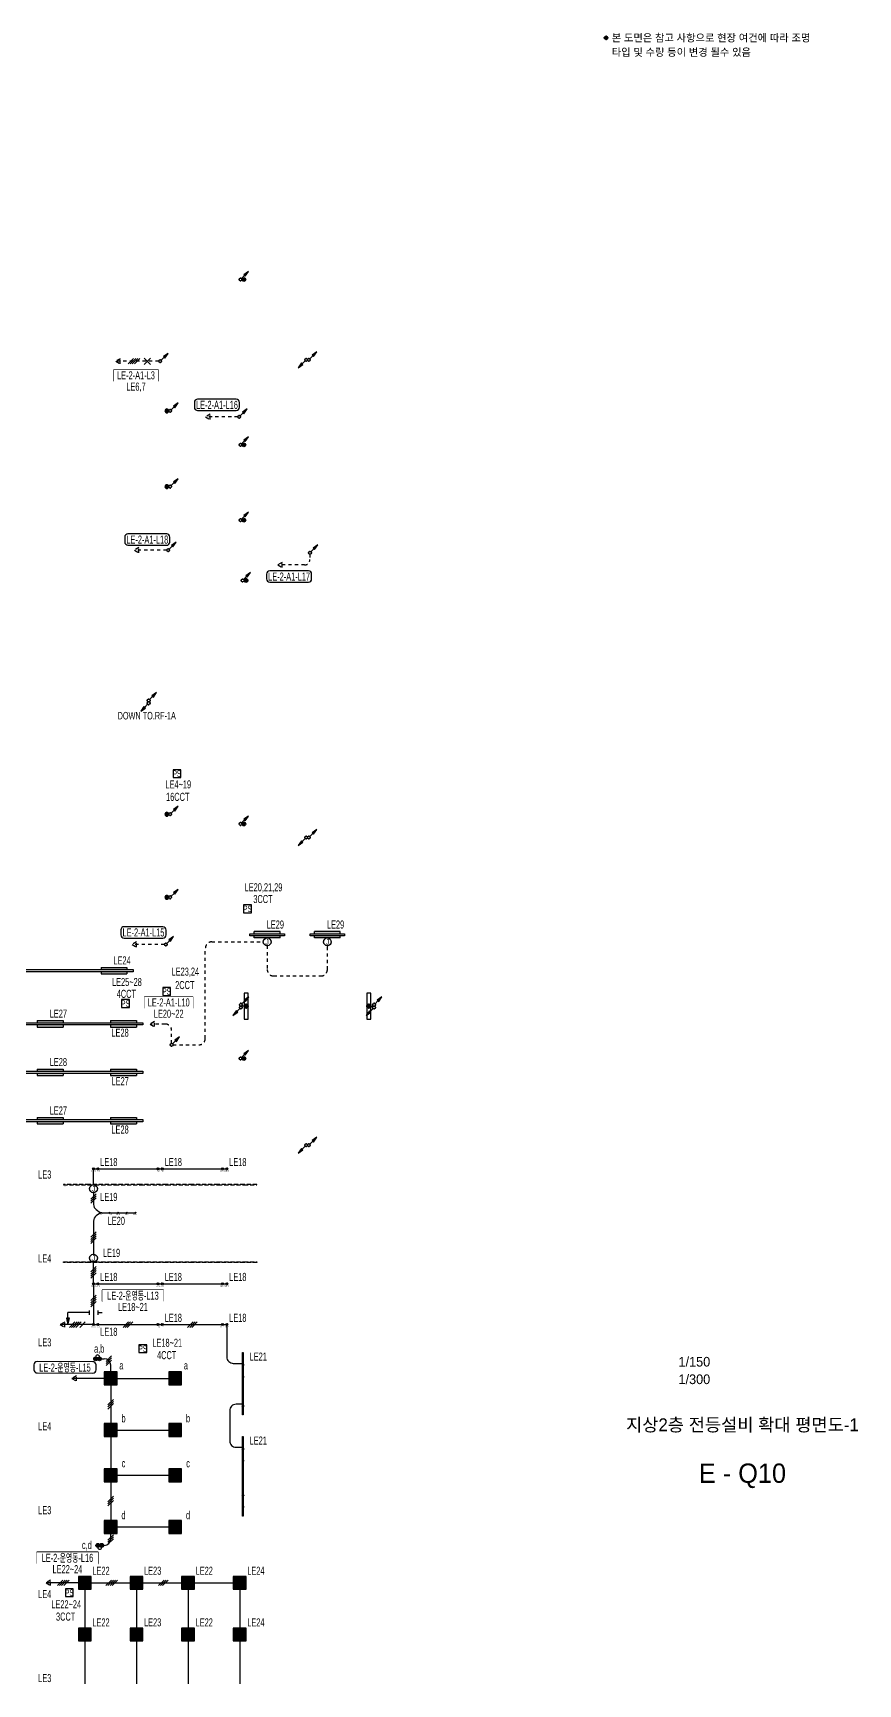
# Model space of a CAD drawing. Header units: millimetres. Extents: x 86947 to 500447, y -530175 to 1059536.
# Drawn here: x 335938 to 374299, y -170650 to -93932 of the extents above; entities that cross this region are included whole.
import ezdxf
from ezdxf.enums import TextEntityAlignment as Align

# ---------------------------------------------------------------- set-up
doc = ezdxf.new("R2010")
doc.units = ezdxf.units.MM
doc.header["$LTSCALE"] = 150
doc.set_wipeout_variables(frame=1)
doc.linetypes.add('D1', pattern=[3, 1, -1, 1])
doc.linetypes.add('DASHED2', pattern=[0.375, 0.25, -0.125])
for name, color, linetype in [('------01 Distribution Panel', 3, 'Continuous'), ('------03 Lighting Fixture', 3, 'Continuous'), ('------04 Lighting Switch', 2, 'Continuous'), ('------04 Number of Strands (가닥수)', 1, 'Continuous'), ('-----20 General Symbol', 3, 'Continuous'), ('-----21 Embeded Wire in Ceiling or Wall', 4, 'Continuous'), ('-----23 Concealed or Exposed Wire', 4, 'D1'), ('-----25 Emergency Lighting Embeded Wire in Ceiling or Wall', 1, 'Continuous'), ('-----28 Race Way', 1, 'Continuous'), ('-----29 Indicator', 1, 'Continuous'), ('-----30 Text', 2, 'Continuous'), ('-----41 Drawing Title', 2, 'Continuous'), ('-----42 Drawing Number', 2, 'Continuous'), ('-----43 Drawing Scale', 3, 'Continuous'), ('6', 6, 'Continuous'), ('I-C-LIGHT', 10, 'Continuous')]:
    doc.layers.add(name, color=color, linetype=linetype)
doc.styles.add('ELEC', font='')
doc.styles.get('ELEC').set_extended_font_data('Dotum')

# ---------------------------------------------------------------- blocks, each defined once
blk = doc.blocks.new('A$C0b6403cb')
at = {"layer": '-----30 Text'}
h = blk.add_hatch(color=256, dxfattribs=at)
edge = h.paths.add_edge_path()
edge.add_arc((-26637, -5011), 160, 0, 360)
h = blk.add_hatch(color=256, dxfattribs=at)
edge = h.paths.add_edge_path()
edge.add_arc((-26637, -5011), 160, 0, 360)
blk.add_circle((-26637, -5011), 160, dxfattribs=at)
blk.add_circle((-26637, -5011), 160, dxfattribs=at)
for p in [(-26796, -5011), (-26796, -5011), (-26637, -4851), (-26637, -4851), (-26637, -5171), (-26637, -5171), (-26477, -5011), (-26477, -5011)]:
    blk.add_point(p, dxfattribs=at)
at = {"layer": '-----30 Text', "style": 'ELEC'}
for s, p in [('본 도면은 참고 사항으로 현장 여건에 따라 조명', (-26101, -5011)), ('타입 및 수량 등이 변경 될수 있음', (-26101, -6345))]:
    blk.add_text(s, height=700, dxfattribs=at).set_placement(p, align=Align.MIDDLE_LEFT)
blk = doc.blocks.new('D12')
at = {"linetype": 'Continuous'}
blk.add_lwpolyline([(600, -90), (600, 90), (-600, 90), (-600, -90)], close=True, dxfattribs=at)
blk.add_circle((0, 0), 90, dxfattribs=at)
for p in [(-90, 0), (0, 90), (90, 0), (0, -90)]:
    blk.add_point(p)
blk = doc.blocks.new('E13')
at = {"layer": '------03 Lighting Fixture'}
blk.add_hatch(color=256, dxfattribs=at).paths.add_polyline_path([(-90, 180, 1), (90, 180, 1)])
for p, q in [((90, 0), (-90, 0)), ((0, 90), (0, 0))]:
    blk.add_line(p, q, dxfattribs=at)
blk.add_blockref('D12', (0, 180), dxfattribs=at)
blk = doc.blocks.new('*U15')
blk.add_lwpolyline([(150, 0), (-150, 0), (-150, -300), (150, -300)], close=True)
at = {"style": 'ELEC', "width": 0.6}
blk.add_text('PS', height=250, dxfattribs=at).set_placement((0, -150), align=Align.MIDDLE)
blk = doc.blocks.new('*U12')
h = blk.add_hatch(color=256)
edge = h.paths.add_edge_path()
edge.add_arc((0, -75), 75, 0, 360)
blk.add_circle((0, -75), 75)
blk = doc.blocks.new('*U13')
h = blk.add_hatch(color=256)
edge = h.paths.add_edge_path()
edge.add_arc((-75, -75), 75, 0, 360)
h = blk.add_hatch(color=256)
edge = h.paths.add_edge_path()
edge.add_arc((75, -75), 75, 0, 360)
for centre in [(-75, -75), (75, -75)]:
    blk.add_circle(centre, 75)
blk.add_arc((0, 0), 75, 0, 180)
blk.add_point((150, -75))
blk = doc.blocks.new('E17')
h = blk.add_hatch(color=256)
h.paths.add_polyline_path([(600, 100), (-600, 100), (-600, 0), (600, 0)])
h.paths.add_polyline_path([(600, -100), (-600, -100), (-600, -200), (600, -200)])
for p, q in [((-600, 100), (600, 100)), ((-600, 100), (-600, 0)), ((600, 100), (600, 0)), ((600, 100), (600, 0)), ((-600, -100), (-600, -200)), ((-600, -200), (600, -200)), ((600, -100), (600, -200))]:
    blk.add_line(p, q)
blk = doc.blocks.new('E21')
h = blk.add_hatch(color=256)
h.dxf.hatch_style = 1
h.paths.add_polyline_path([(-270, 270), (-270, -270), (270, -270), (270, 270)])
blk.add_lwpolyline([(-300, -300), (300, -300), (300, 300), (-300, 300)], close=True)
at = {"color": 1, "linetype": 'Continuous'}
blk.add_lwpolyline([(-270, -270), (270, -270), (270, 270), (-270, 270)], close=True, dxfattribs=at)
blk = doc.blocks.new('O01')
blk.add_hatch(color=256).paths.add_polyline_path([(-149, -218), (-218, -149), (-368, -368)])
blk.add_line((-46, -46), (-184, -184))
blk.add_lwpolyline([(-368, -368), (-149, -218), (-218, -149), (-368, -368)])
blk.add_circle((0, 0), 65)
for p in [(-65, 0), (-65, 0), (0, 65), (0, 65), (65, 0), (65, 0), (0, -65), (0, -65)]:
    blk.add_point(p)
blk = doc.blocks.new('O07')
blk.add_lwpolyline([(0, -100), (173, 0), (0, 100)], close=True)
blk = doc.blocks.new('O04')
blk.add_circle((0, 0), 150)
for p in [(-150, 0), (0, 150), (150, 0), (0, -150)]:
    blk.add_point(p)
at = {"style": 'ELEC'}
blk.add_text('J', height=214, dxfattribs=at).set_placement((0, 0), align=Align.MIDDLE)
blk = doc.blocks.new('*U47')
at = {"color": 0}
for p, q in [((-226, -106), (-14, 106)), ((-146, -106), (66, 106)), ((-66, -106), (146, 106)), ((14, -106), (226, 106))]:
    blk.add_line(p, q, dxfattribs=at)
blk = doc.blocks.new('*U46')
at = {"color": 0}
for p, q in [((-306, -106), (-94, 106)), ((-226, -106), (-14, 106)), ((-146, -106), (66, 106)), ((-66, -106), (146, 106)), ((94, -106), (306, 106))]:
    blk.add_line(p, q, dxfattribs=at)
blk = doc.blocks.new('*U44')
at = {"color": 0}
for p, q in [((-186, -106), (26, 106)), ((-106, -106), (106, 106)), ((-26, -106), (186, 106))]:
    blk.add_line(p, q, dxfattribs=at)
blk = doc.blocks.new('l-pen3')
at = {"layer": 'I-C-LIGHT', "color": 1}
for p, q in [((1500900, 242206), (1500897, 242206)), ((1500953, 242206), (1500903, 242206)), ((1500928, 242236), (1500928, 242234)), ((1500928, 242181), (1500928, 242231)), ((1500928, 242175), (1500928, 242178)), ((1500956, 242206), (1500958, 242206))]:
    blk.add_line(p, q, dxfattribs=at)
at = {"layer": 'I-C-LIGHT', "color": 6}
blk.add_circle((1500928, 242206), 17.5, dxfattribs=at)
at = {"layer": 'I-C-LIGHT', "color": 9}
for radius in [12.5, 12]:
    blk.add_circle((1500928, 242206), radius, dxfattribs=at)
at = {"layer": 'I-C-LIGHT', "color": 9, "insert": (1500928, 242128), "char_height": 60, "width": 294.84, "attachment_point": 5, "style": 'ELEC'}
blk.add_mtext('LP-4', dxfattribs=at)
blk = doc.blocks.new('LD-3')
at = {"layer": 'I-C-LIGHT', "color": 1}
for p, q in [((851536, 286856), (851443, 286950)), ((851536, 286950), (851443, 286856))]:
    blk.add_line(p, q, dxfattribs=at)
at = {"layer": 'I-C-LIGHT', "color": 5}
for radius in [46.2, 21.1, 15.8]:
    blk.add_circle((851490, 286903), radius, dxfattribs=at)
at = {"layer": 'I-C-LIGHT', "color": 251}
blk.add_circle((851490, 286903), 15, dxfattribs=at)
at = {"layer": 'I-C-LIGHT', "color": 9, "insert": (851490, 286799), "char_height": 60, "width": 195.11, "attachment_point": 5, "style": 'ELEC'}
blk.add_mtext('LD-3', dxfattribs=at)
blk = doc.blocks.new('A$Cd163eec7')
for p, q in [((150, 150), (-150, -150)), ((-150, 150), (150, -150))]:
    blk.add_line(p, q)

msp = doc.modelspace()

# ---------------------------------------------------------------- linework, layer by layer
at = {"layer": '------01 Distribution Panel', "color": 1, "elevation": 0}
for points in [[(339698, -110102), (341753, -110102), (341753, -109577), (339698, -109577)], [(341120, -139241), (343375, -139241), (343375, -138716), (341120, -138716)], [(339158, -152868), (342013, -152868), (342013, -152343), (339158, -152343)], [(336112, -165051), (338966, -165051), (338966, -164526), (336112, -164526)]]:
    msp.add_lwpolyline(points, close=True, dxfattribs=at)
at = {"layer": '-----21 Embeded Wire in Ceiling or Wall'}
for p, q in [((339120, -155540), (339250, -155540)), ((339550, -156150), (339550, -155840))]:
    msp.add_line(p, q, dxfattribs=at)
at = {"layer": '-----21 Embeded Wire in Ceiling or Wall', "elevation": 0}
for points in [[(338750, -147460), (338750, -146756)], [(338796, -146710), (338904, -146710)], [(338996, -146710), (341704, -146710)], [(341796, -146710), (341904, -146710)], [(341996, -146710), (344704, -146710)], [(344796, -146710), (344904, -146710)], [(339117, -148750), (339482, -148750)], [(339517, -148750), (339881, -148750)], [(339917, -148750), (340282, -148750)], [(340317, -148750), (340682, -148750)], [(338750, -152004), (338750, -151040)], [(338750, -152096), (338750, -153904)], [(338796, -152050), (338904, -152050)], [(338996, -152050), (341704, -152050)], [(341796, -152050), (341904, -152050)], [(341996, -152050), (344704, -152050)], [(344796, -152050), (344904, -152050)], [(338704, -153950), (337204, -153950)], [(338796, -153950), (338904, -153950)], [(338996, -153950), (341704, -153950)], [(341796, -153950), (341904, -153950)], [(341996, -153950), (344704, -153950)], [(344796, -153950), (344904, -153950)], [(339250, -156450), (337750, -156450)], [(339850, -156450), (342250, -156450)], [(339550, -156750), (339550, -158550)], [(339550, -159150), (339550, -160650)], [(339850, -158850), (342250, -158850)], [(339850, -160950), (342250, -160950)], [(339550, -161250), (339550, -163050)], [(339850, -163350), (342250, -163350)], [(338050, -165950), (336550, -165950)], [(338350, -166250), (338350, -168050)], [(338650, -165950), (340450, -165950)], [(340750, -166250), (340750, -168050)], [(341050, -165950), (342850, -165950)], [(343150, -166250), (343150, -168050)], [(343450, -165950), (345250, -165950)], [(345550, -166250), (345550, -168050)], [(338350, -168650), (338350, -170650)], [(340750, -168650), (340750, -170650)], [(343150, -168650), (343150, -170650)], [(345550, -168650), (345550, -170650)]]:
    msp.add_lwpolyline(points, dxfattribs=at)
for points in [[(338750, -147820), (338750, -148362, 0.245816), (338879, -148609), (339082, -148750), (338879, -148891, 0.245816), (338750, -149138), (338750, -150680)], [(344950, -153996), (344950, -155450, 0.414214), (345250, -155750), (345688, -155750)], [(345683, -157650), (345383, -157650, 0.414214), (345083, -157950), (345083, -159350, 0.414214), (345383, -159650), (345683, -159650)], [(339220, -164210), (339250, -164210, 0.414214), (339550, -163910), (339550, -163650)]]:
    msp.add_lwpolyline(points, format="xyb", dxfattribs=at)
at = {"layer": '-----21 Embeded Wire in Ceiling or Wall'}
msp.add_arc((339250, -155840), 300, 0, 90, dxfattribs=at)
at = {"layer": '-----23 Concealed or Exposed Wire', "elevation": 0}
for points in [[(341785, -109185), (339785, -109185)], [(345461, -111770), (343961, -111770)], [(342157, -117965), (340657, -117965)], [(342045, -136285), (340545, -136285)]]:
    msp.add_lwpolyline(points, dxfattribs=at)
for points in [[(348815, -118150), (348815, -118400, -0.414214), (348565, -118650), (347315, -118650)], [(342385, -140885), (342385, -140285, 0.414214), (342085, -139985), (341385, -139985)]]:
    msp.add_lwpolyline(points, format="xyb", dxfattribs=at)
at = {"layer": '-----23 Concealed or Exposed Wire'}
msp.add_lwpolyline([(346827, -136345), (346827, -137450, 0.414214), (347127, -137750), (349327, -137750, 0.414214), (349627, -137450), (349627, -136345)], format="xyb", dxfattribs=at)
at = {"layer": '-----28 Race Way', "elevation": 0}
for points in [[(346027, -135785), (347627, -135785), (347627, -135885), (346027, -135885)], [(348827, -135785), (350427, -135785), (350427, -135885), (348827, -135885)], [(340600, -137450), (340600, -137550), (278300, -137550), (278300, -137450)], [(341046, -139925), (341046, -140025), (277904, -140025), (277904, -139925)], [(341046, -142175), (341046, -142275), (277904, -142275), (277904, -142175)], [(341046, -144425), (341046, -144525), (277904, -144525), (277904, -144425)]]:
    msp.add_lwpolyline(points, close=True, dxfattribs=at)
at = {"layer": '-----29 Indicator'}
for p, q in [((337564, -153950), (337564, -153393)), ((338550, -153393), (337564, -153393)), ((338550, -153293), (338550, -153493))]:
    msp.add_line(p, q, dxfattribs=at)
at = {"layer": '-----29 Indicator', "color": 1}
for p, q in [((337639, -153650), (337489, -153650)), ((337489, -153650), (337564, -153950)), ((337564, -153950), (337639, -153650))]:
    msp.add_line(p, q, dxfattribs=at)
at = {"color": 1, "linetype": 'Continuous', "elevation": 0}
for points in [[(343441, -111321, 0.414214), (343591, -111471), (345391, -111476, 0.414214), (345541, -111326), (345541, -111101, 0.414214), (345391, -110951), (343591, -110946, 0.414214), (343441, -111096)], [(340203, -117581, 0.414214), (340353, -117731), (342153, -117736, 0.414214), (342303, -117586), (342303, -117361, 0.414214), (342153, -117211), (340353, -117206, 0.414214), (340203, -117356)], [(346795, -119297, 0.414214), (346945, -119447), (348745, -119452, 0.414214), (348895, -119302), (348895, -119077, 0.414214), (348745, -118927), (346945, -118922, 0.414214), (346795, -119072)], [(340025, -135836, 0.414214), (340175, -135986), (341975, -135991, 0.414214), (342125, -135841), (342125, -135616, 0.414214), (341975, -135466), (340175, -135461, 0.414214), (340025, -135611)], [(335975, -156046, 0.414214), (336125, -156196), (338725, -156201, 0.414214), (338875, -156051), (338875, -155826, 0.414214), (338725, -155676), (336125, -155671, 0.414214), (335975, -155821)]]:
    msp.add_lwpolyline(points, format="xyb", close=True, dxfattribs=at)
at = {"layer": 'I-C-LIGHT', "linetype": 'DASHED2', "ltscale": 5, "elevation": 0}
for points in [[(338552, -147440), (337352, -147440), (337352, -147460), (338552, -147460)], [(339752, -147440), (338552, -147440), (338552, -147460), (339752, -147460)], [(340952, -147440), (339752, -147440), (339752, -147460), (340952, -147460)], [(342152, -147440), (340952, -147440), (340952, -147460), (342152, -147460)], [(343352, -147440), (342152, -147440), (342152, -147460), (343352, -147460)], [(344552, -147440), (343352, -147440), (343352, -147460), (344552, -147460)], [(345752, -147440), (344552, -147440), (344552, -147460), (345752, -147460)], [(346352, -147440), (345752, -147440), (345752, -147460), (346352, -147460)], [(338552, -151060), (337352, -151060), (337352, -151040), (338552, -151040)], [(339752, -151060), (338552, -151060), (338552, -151040), (339752, -151040)], [(340952, -151060), (339752, -151060), (339752, -151040), (340952, -151040)], [(342152, -151060), (340952, -151060), (340952, -151040), (342152, -151040)], [(343352, -151060), (342152, -151060), (342152, -151040), (343352, -151040)], [(344552, -151060), (343352, -151060), (343352, -151040), (344552, -151040)], [(345752, -151060), (344552, -151060), (344552, -151040), (345752, -151040)], [(346352, -151060), (345752, -151060), (345752, -151040), (346352, -151040)]]:
    msp.add_lwpolyline(points, close=True, dxfattribs=at)
at = {"layer": 'I-C-LIGHT', "color": 1, "elevation": 0}
for points in [[(345685, -155250), (345715, -155250), (345715, -158150), (345685, -158150)], [(345685, -159150), (345715, -159150), (345715, -162850), (345685, -162850)]]:
    msp.add_lwpolyline(points, close=True, dxfattribs=at)
at = {"layer": 'I-C-LIGHT', "color": 4, "elevation": 0}
for points in [[(345700, -155250), (345700, -158150)], [(345700, -159150), (345700, -162850)]]:
    msp.add_lwpolyline(points, dxfattribs=at)

# ---------------------------------------------------------------- block references
at = {"layer": '------03 Lighting Fixture', "color": 3, "rotation": 180}
for p in [(346827, -135885), (349627, -135885)]:
    msp.add_blockref('E17', p, dxfattribs=at)
at = {"layer": '------03 Lighting Fixture', "color": 3}
for p in [(339700, -137450), (336738, -139925), (340146, -139925), (336738, -142175), (340146, -142175), (336738, -144425), (340146, -144425)]:
    msp.add_blockref('E17', p, dxfattribs=at)
at = {"layer": '------03 Lighting Fixture'}
for p, rotation in [((345670, -139150), 270), ((351730, -139150), 89.99999999999999)]:
    msp.add_blockref('E13', p, dxfattribs=dict(at, rotation=rotation))
for p in [(339550, -156450), (342550, -156450), (339550, -158850), (342550, -158850), (339550, -160950), (342550, -160950), (339550, -163350), (342550, -163350), (338350, -165950), (340750, -165950), (343150, -165950), (345550, -165950), (338350, -168350), (340750, -168350), (343150, -168350), (345550, -168350)]:
    msp.add_blockref('E21', p, dxfattribs=at)
at = {"layer": '------04 Lighting Switch', "yscale": 1.2, "zscale": 1.2}
for name, p, xscale, rotation in [('*U12', (345650, -105385), 1.2, 89.99999999999999), ('*U12', (342250, -111492), -1.2, 270), ('*U12', (345650, -113070), 1.2, 89.99999999999999), ('*U12', (342250, -115010), -1.2, 270), ('*U12', (345650, -116568), 1.2, 89.99999999999999), ('*U12', (345750, -119370), 1.2, 89.99999999999999), ('*U12', (342250, -130235), -1.2, 270), ('*U12', (345650, -130685), 1.2, 89.99999999999999), ('*U12', (342250, -134095), -1.2, 270), ('*U12', (345650, -141585), 1.2, 89.99999999999999), ('*U13', (339040, -164300), 1.2, 180)]:
    msp.add_blockref(name, p, dxfattribs=dict(at, xscale=xscale, rotation=rotation))
at = {"layer": '------04 Lighting Switch', "xscale": 1.2, "yscale": 1.2, "zscale": 1.2}
for name, p in [('*U15', (342630, -128170)), ('*U15', (345912, -134450)), ('*U15', (340240, -138850)), ('*U15', (342150, -138290)), ('*U15', (341044, -154890)), ('*U13', (338940, -155450)), ('*U15', (337630, -166230))]:
    msp.add_blockref(name, p, dxfattribs=at)
at = {"layer": '------04 Number of Strands (가닥수)', "xscale": -1.2, "yscale": 1.2, "zscale": 1.2, "rotation": 90}
for name, p in [('*U44', (338750, -148091)), ('*U47', (338750, -149909)), ('*U47', (338750, -151522)), ('*U47', (338750, -152854)), ('*U44', (339462, -155628)), ('*U44', (339550, -157650)), ('*U44', (339550, -162150)), ('*U44', (339550, -163935))]:
    msp.add_blockref(name, p, dxfattribs=at)
at = {"layer": '------04 Number of Strands (가닥수)', "xscale": 1.2, "yscale": 1.2, "zscale": 1.2}
for name, p in [('*U46', (338002, -153950)), ('*U44', (340350, -153950)), ('*U44', (343350, -153950)), ('*U47', (337348, -165950)), ('*U47', (339598, -165950)), ('*U44', (341998, -165950))]:
    msp.add_blockref(name, p, dxfattribs=at)
at = {"layer": '-----20 General Symbol', "rotation": 180}
for p in [(345585, -105385), (341850, -109185), (348765, -109115), (342315, -111492), (345526, -111770), (345585, -113070), (342315, -115010), (345585, -116568), (342222, -117965), (348815, -118085), (345685, -119370), (341315, -124950), (342315, -130235), (345585, -130685), (348765, -131315), (342315, -134095), (342110, -136285), (345605, -139085), (351795, -139085), (342385, -140950), (345585, -141585), (348765, -145615)]:
    msp.add_blockref('O01', p, dxfattribs=at)
at = {"layer": '-----20 General Symbol'}
for p in [(348635, -109115), (341315, -125080), (348635, -131315), (345605, -139215), (351795, -139215), (348635, -145615)]:
    msp.add_blockref('O01', p, dxfattribs=at)
at = {"layer": '-----20 General Symbol', "xscale": 1.2, "yscale": 1.2, "zscale": 1.2}
for p in [(346827, -136165), (349627, -136165), (338750, -147640), (338750, -150860)]:
    msp.add_blockref('O04', p, dxfattribs=at)
at = {"layer": '-----23 Concealed or Exposed Wire', "xscale": 1.199999999953434, "yscale": 1.199999999953434, "zscale": 1.199999999953434, "rotation": 180}
for p in [(339993, -109185), (344169, -111770), (340865, -117965), (347523, -118650), (340753, -136285), (341593, -139985), (337412, -153950), (337958, -156450), (336758, -165950)]:
    msp.add_blockref('O07', p, dxfattribs=at)
at = {"xscale": 0.5, "yscale": 0.5, "zscale": 0.5}
msp.add_blockref('A$C0b6403cb', (375900, -91650), dxfattribs=at)
at = {"layer": 'I-C-LIGHT'}
for name, p in [('LD-3', (-512740, -433613)), ('LD-3', (-512540, -433613)), ('LD-3', (-509740, -433613)), ('LD-3', (-509540, -433613)), ('LD-3', (-506740, -433613)), ('LD-3', (-506540, -433613)), ('l-pen3', (-1161828, -390956)), ('l-pen3', (-1161428, -390956)), ('l-pen3', (-1161028, -390956)), ('l-pen3', (-1160628, -390956)), ('l-pen3', (-1160228, -390956)), ('LD-3', (-512740, -438953)), ('LD-3', (-512540, -438953)), ('LD-3', (-509740, -438953)), ('LD-3', (-509540, -438953)), ('LD-3', (-506740, -438953)), ('LD-3', (-506540, -438953)), ('LD-3', (-512740, -440853)), ('LD-3', (-512540, -440853)), ('LD-3', (-509740, -440853)), ('LD-3', (-509540, -440853)), ('LD-3', (-506740, -440853)), ('LD-3', (-506540, -440853)), ('l-pen3', (-1155228, -397956)), ('l-pen3', (-1155228, -398506)), ('l-pen3', (-1155228, -399856)), ('l-pen3', (-1155228, -401856)), ('l-pen3', (-1155228, -402406)), ('l-pen3', (-1155228, -404006)), ('l-pen3', (-1155228, -404556))]:
    msp.add_blockref(name, p, dxfattribs=at)

# ---------------------------------------------------------------- texts
at = {"layer": '------04 Lighting Switch', "style": 'ELEC', "width": 0.7}
for s, p in [('LE4~19', (342694, -128846)), ('16CCT', (342669, -129427)), ('LE20,21,29', (346656, -133661)), ('3CCT', (346631, -134174)), ('LE29', (347206, -135359)), ('LE29', (350006, -135359)), ('LE24', (340080, -137023)), ('LE25~28', (340304, -138029)), ('LE23,24', (343021, -137580)), ('4CCT', (340279, -138579)), ('LE27', (337118, -139498)), ('LE28', (339986, -140384)), ('LE28', (337118, -141748)), ('LE27', (339993, -142634)), ('LE27', (337118, -143998)), ('LE28', (339986, -144884)), ('LE18', (339461, -146395)), ('LE18', (342461, -146395)), ('LE18', (345461, -146395)), ('LE3', (336484, -146974)), ('LE19', (339461, -148017)), ('LE20', (339811, -149127, 0)), ('LE4', (336484, -150874)), ('LE19', (339590, -150615)), ('LE18', (339461, -151735)), ('LE18', (342461, -151735)), ('LE18', (345461, -151735)), ('LE18', (339461, -154283, 0)), ('LE18', (345461, -153635)), ('LE3', (336484, -154774)), ('a,b', (339017, -155091)), ('LE18~21', (342178, -154793)), ('4CCT', (342154, -155368)), ('LE21', (346411, -155435)), ('a', (340046, -155848)), ('a', (343046, -155848)), ('LE4', (336484, -158674)), ('b', (340146, -158298, 0)), ('b', (343146, -158298, 0)), ('LE21', (346411, -159335)), ('c', (340146, -160398, 0)), ('c', (343146, -160398, 0)), ('LE3', (336484, -162574)), ('d', (340146, -162798, 0)), ('d', (343146, -162798, 0)), ('LE23', (341500, -165386, 0)), ('LE22', (343900, -165386, 0)), ('LE24', (346300, -165386, 0)), ('LE4', (336484, -166474)), ('LE22~24', (337481, -166944)), ('3CCT', (337456, -167519)), ('LE22', (339100, -167786, 0)), ('LE23', (341500, -167786, 0)), ('LE22', (343900, -167786, 0)), ('LE24', (346300, -167786, 0)), ('LE3', (336484, -170374))]:
    msp.add_text(s, height=375, dxfattribs=at).set_placement(p, align=Align.MIDDLE)
at = {"layer": '-----25 Emergency Lighting Embeded Wire in Ceiling or Wall', "style": 'ELEC', "width": 0.7}
msp.add_text('DOWN TO.RF-1A', height=350, dxfattribs=at).set_placement((341227, -125654), align=Align.MIDDLE_CENTER)
at = {"layer": '-----41 Drawing Title', "style": 'ELEC'}
msp.add_text('지상2층 전등설비 확대 평면도-1', height=600, dxfattribs=at).set_placement((368925, -158605), align=Align.MIDDLE_CENTER)
at = {"layer": '-----42 Drawing Number', "style": 'ELEC'}
msp.add_text('E - Q10', height=900, dxfattribs=at).set_placement((368925, -160855), align=Align.MIDDLE_CENTER)
at = {"layer": '-----43 Drawing Scale', "style": 'ELEC'}
for s, p in [('1/150', (366690, -155675)), ('1/300', (366690, -156490))]:
    msp.add_text(s, height=450, dxfattribs=at).set_placement(p, align=Align.MIDDLE_CENTER)
at = {"linetype": 'Continuous', "style": 'ELEC', "width": 0.6}
for s, p in [('LE-2-A1-L16', (344491, -111211)), ('LE-2-A1-L18', (341253, -117471)), ('LE-2-A1-L17', (347845, -119187)), ('LE-2-A1-L15', (341075, -135726)), ('LE-2-운영동-L15', (337425, -155936))]:
    msp.add_text(s, height=375, dxfattribs=at).set_placement(p, align=Align.MIDDLE)
at = {"layer": 'I-C-LIGHT', "color": 9, "char_height": 60, "width": 195.11, "attachment_point": 5, "style": 'ELEC'}
for insert in [(337400, -147510), (337400, -151110)]:
    msp.add_mtext('T5', dxfattribs=dict(at, insert=insert))

# ---------------------------------------------------------------- next in the draw order: wipeouts: each hides what was drawn before it
at = {"color": 1}
for points in [[(339698, -110102), (341753, -110102), (341753, -109577), (339698, -109577)], [(341120, -139241), (343375, -139241), (343375, -138716), (341120, -138716)], [(339158, -152868), (342013, -152868), (342013, -152343), (339158, -152343)], [(336112, -165051), (338966, -165051), (338966, -164526), (336112, -164526)]]:
    msp.add_wipeout(points, dxfattribs=at)

# ---------------------------------------------------------------- next in the draw order: block references
at = {"layer": '------04 Number of Strands (가닥수)', "xscale": 1.2, "yscale": 1.2, "zscale": 1.2}
msp.add_blockref('*U47', (340635, -109185), dxfattribs=at)
at = {"layer": '6'}
msp.add_blockref('A$Cd163eec7', (341250, -109185), dxfattribs=at)

# ---------------------------------------------------------------- next in the draw order: texts
at = {"layer": '------04 Lighting Switch', "style": 'ELEC', "width": 0.7}
for s, p in [('2CCT', (342997, -138171)), ('c,d', (338442, -164218))]:
    msp.add_text(s, height=375, dxfattribs=at).set_placement(p, align=Align.MIDDLE)

# ---------------------------------------------------------------- next in the draw order: wipeouts: each hides what was drawn before it
at = {"color": 1}
for points in [[(339698, -110627), (341753, -110627), (341753, -110102), (339698, -110102)], [(341120, -139766), (343375, -139766), (343375, -139241), (341120, -139241)], [(339158, -153393), (342013, -153393), (342013, -152868), (339158, -152868)], [(336112, -165576), (338966, -165576), (338966, -165051), (336112, -165051)]]:
    msp.add_wipeout(points, dxfattribs=at)

# ---------------------------------------------------------------- next in the draw order: linework, layer by layer
at = {"layer": '-----23 Concealed or Exposed Wire'}
msp.add_lwpolyline([(342450, -140950), (343650, -140950, 0.414214), (343950, -140650), (343950, -136465, -0.414214), (344250, -136165), (346647, -136165)], format="xyb", dxfattribs=at)
at = {"layer": '-----29 Indicator'}
for p, q in [((338950, -153293), (338950, -153493)), ((338950, -153393), (339158, -153393))]:
    msp.add_line(p, q, dxfattribs=at)

# ---------------------------------------------------------------- next in the draw order: texts
at = {"layer": '------04 Lighting Switch', "style": 'ELEC', "width": 0.7}
for s, p in [('LE18', (342461, -153635, 0)), ('LE22', (339100, -165386, 0))]:
    msp.add_text(s, height=375, dxfattribs=at).set_placement(p, align=Align.MIDDLE)
at = {"style": 'ELEC', "width": 0.6}
for s, p in [('LE-2-A1-L3', (340726, -109839)), ('LE6,7', (340726, -110364)), ('LE-2-A1-L10', (342248, -138979)), ('LE20~22', (342248, -139504)), ('LE-2-운영동-L13', (340586, -152605)), ('LE18~21', (340586, -153130)), ('LE-2-운영동-L16', (337539, -164789)), ('LE22~24', (337539, -165314))]:
    msp.add_text(s, height=375, dxfattribs=at).set_placement(p, align=Align.MIDDLE_CENTER)

doc.saveas('drawing.dxf')
